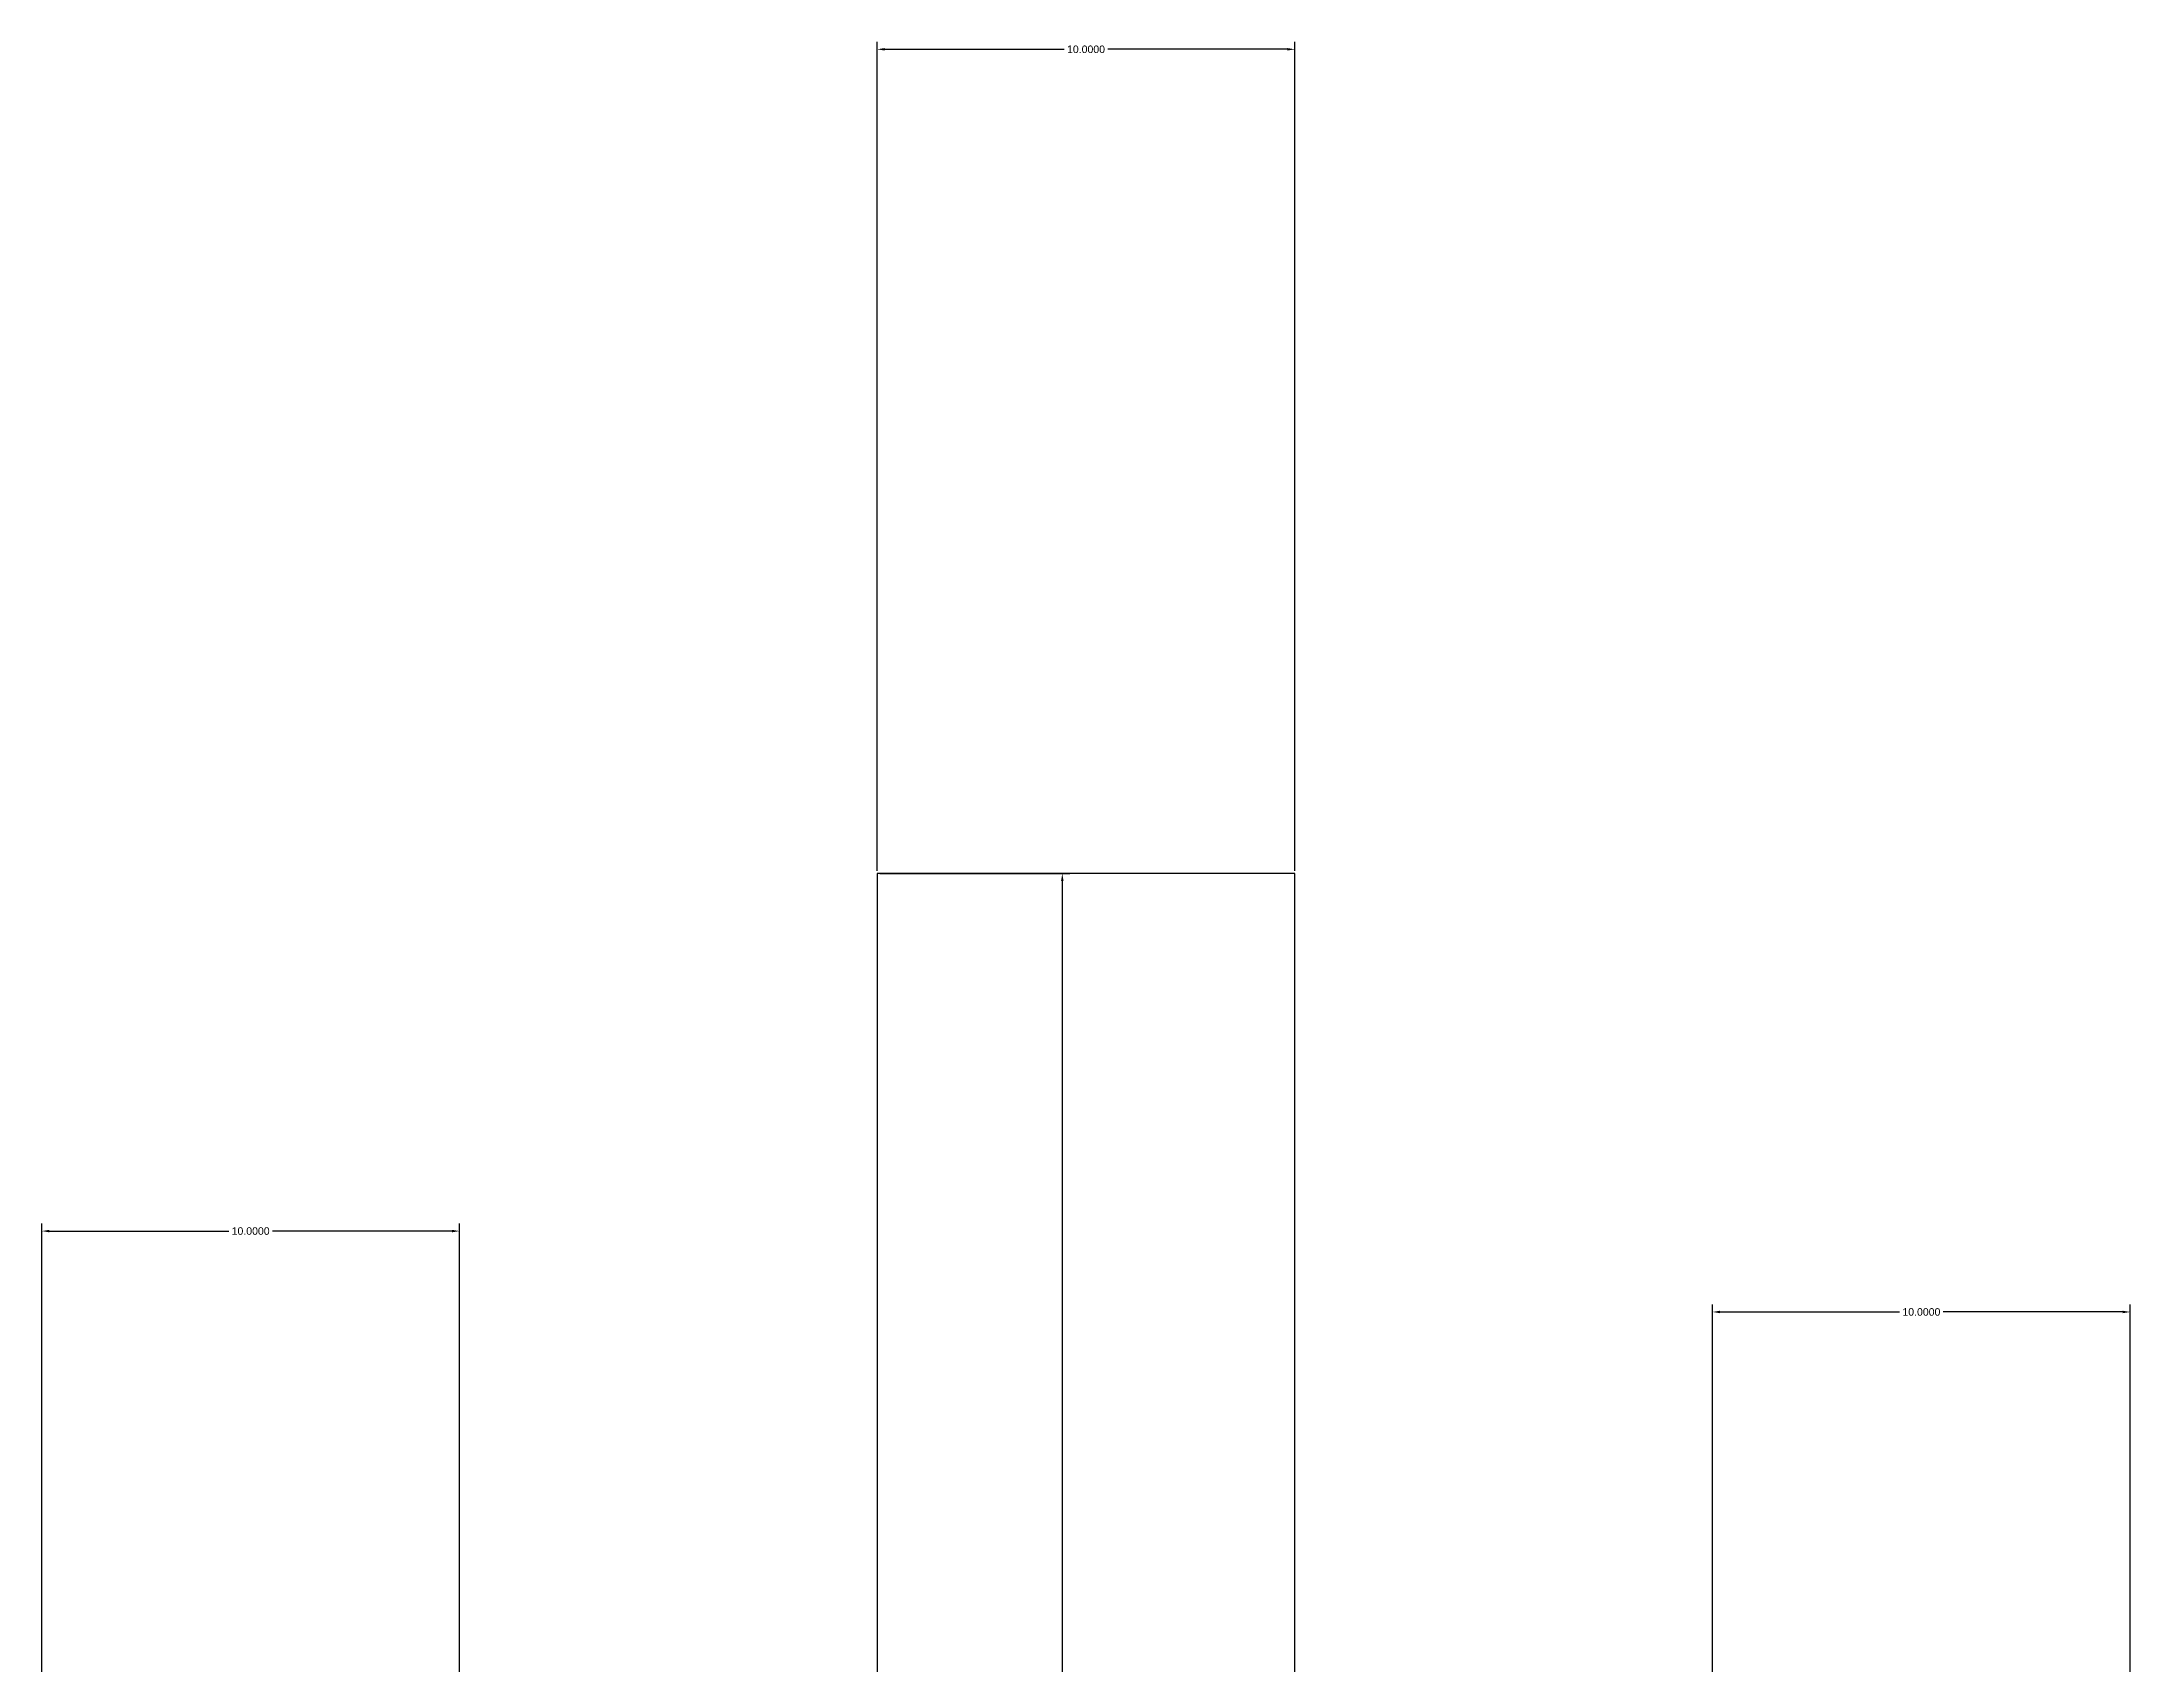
# Model space of a CAD drawing. Header units: inches. Extents: x 869 to 1543, y 380 to 613.
# Drawn here: x 1231.6 to 1281.6, y 574.2 to 613 of the extents above; entities that cross this region are included whole.
import ezdxf

# ---------------------------------------------------------------- set-up
doc = ezdxf.new("R2010")
doc.units = ezdxf.units.IN
doc.header["$MEASUREMENT"] = 0
doc.styles.get("Standard").update_dxf_attribs({"font": 'arial.ttf'})
doc.dimstyles.get("Standard").update_dxf_attribs({"dimtxt": 0.18, "dimasz": 0.18, "dimexe": 0.18, "dimexo": 0.0625, "dimgap": 0.09, "dimtad": 0, "dimtih": 1, "dimtoh": 1, "dimdec": 4, "dimzin": 0, "dimdsep": 46, "dimtxsty": 'Standard', "dimcen": 0.09, "dimadec": 0, "dimazin": 0, "dimtfac": 1, "dimtdec": 4, "dimtofl": 0, "dimtmove": 0, "dimatfit": 3, "dimfxl": 1, "dimtolj": 1, "dimtzin": 0, "dimarcsym": 0})

# ---------------------------------------------------------------- blocks, each defined once
blk = doc.blocks.new('*D32')
at = {"color": 0, "lineweight": -2, "transparency": 16777216}
for p, q in [((1231.608, 573.179), (1231.608, 584.738)), ((1231.788, 584.558), (1236.083, 584.558)), ((1241.428, 584.558), (1237.132, 584.558)), ((1241.608, 573.179), (1241.608, 584.738))]:
    blk.add_line(p, q, dxfattribs=at)
at = {"color": 0, "transparency": 16777216}
for points in [[(1231.788, 584.588), (1231.788, 584.528), (1231.608, 584.558)], [(1241.428, 584.588), (1241.428, 584.528), (1241.608, 584.558)]]:
    blk.add_solid(points, dxfattribs=at)
at = {"layer": 'Defpoints', "color": 0, "transparency": 16777216}
for p in [(1241.608, 584.558), (1231.608, 573.116), (1241.608, 573.116)]:
    blk.add_point(p, dxfattribs=at)
at = {"color": 0, "transparency": 16777216, "insert": (1236.608, 584.558), "char_height": 0.18, "attachment_point": 5}
blk.add_mtext('\\A1;10.0000', dxfattribs=at)
blk = doc.blocks.new('*D34')
at = {"color": 0, "lineweight": -2, "transparency": 16777216}
for p, q in [((1251.67, 593.116), (1256.22, 593.116)), ((1256.04, 592.936), (1256.04, 563.298)), ((1256.04, 533.296), (1256.04, 562.934)), ((1251.67, 533.116), (1256.22, 533.116))]:
    blk.add_line(p, q, dxfattribs=at)
at = {"color": 0, "transparency": 16777216}
for points in [[(1256.01, 592.936), (1256.07, 592.936), (1256.04, 593.116)], [(1256.01, 533.296), (1256.07, 533.296), (1256.04, 533.116)]]:
    blk.add_solid(points, dxfattribs=at)
at = {"layer": 'Defpoints', "color": 0, "transparency": 16777216}
for p in [(1251.608, 593.116), (1251.608, 533.116), (1256.04, 533.116)]:
    blk.add_point(p, dxfattribs=at)
at = {"color": 0, "transparency": 16777216, "insert": (1256.04, 563.116), "char_height": 0.18, "attachment_point": 5}
blk.add_mtext('\\A1;60.0000', dxfattribs=at)
blk = doc.blocks.new('*D35')
at = {"color": 0, "lineweight": -2, "transparency": 16777216}
for p, q in [((1251.608, 593.179), (1251.608, 613.02)), ((1261.608, 593.179), (1261.608, 613.02)), ((1251.788, 612.84), (1256.083, 612.84)), ((1261.428, 612.84), (1257.132, 612.84))]:
    blk.add_line(p, q, dxfattribs=at)
at = {"color": 0, "transparency": 16777216}
for points in [[(1251.788, 612.87), (1251.788, 612.81), (1251.608, 612.84)], [(1261.428, 612.87), (1261.428, 612.81), (1261.608, 612.84)]]:
    blk.add_solid(points, dxfattribs=at)
at = {"layer": 'Defpoints', "color": 0, "transparency": 16777216}
for p in [(1261.608, 612.84), (1251.608, 593.116), (1261.608, 593.116)]:
    blk.add_point(p, dxfattribs=at)
at = {"color": 0, "transparency": 16777216, "insert": (1256.608, 612.84), "char_height": 0.18, "attachment_point": 5}
blk.add_mtext('\\A1;10.0000', dxfattribs=at)
blk = doc.blocks.new('*D38')
at = {"color": 0, "lineweight": -2, "transparency": 16777216}
for p, q in [((1271.608, 573.179), (1271.608, 582.802)), ((1271.788, 582.622), (1276.083, 582.622)), ((1281.428, 582.622), (1277.132, 582.622)), ((1281.608, 573.179), (1281.608, 582.802))]:
    blk.add_line(p, q, dxfattribs=at)
at = {"color": 0, "transparency": 16777216}
for points in [[(1271.788, 582.652), (1271.788, 582.592), (1271.608, 582.622)], [(1281.428, 582.652), (1281.428, 582.592), (1281.608, 582.622)]]:
    blk.add_solid(points, dxfattribs=at)
at = {"layer": 'Defpoints', "color": 0, "transparency": 16777216}
for p in [(1281.608, 582.622), (1271.608, 573.116), (1281.608, 573.116)]:
    blk.add_point(p, dxfattribs=at)
at = {"color": 0, "transparency": 16777216, "insert": (1276.608, 582.622), "char_height": 0.18, "attachment_point": 5}
blk.add_mtext('\\A1;10.0000', dxfattribs=at)

msp = doc.modelspace()

# ---------------------------------------------------------------- linework, layer by layer
for p, q in [((1261.60759, 593.11617), (1251.60759, 593.11617)), ((1251.60759, 593.11617), (1251.60759, 533.11617)), ((1261.60759, 533.11617), (1261.60759, 593.11617))]:
    msp.add_line(p, q)

# ---------------------------------------------------------------- dimensions: what is measured, and where the dimension line sits
for base, p1, p2, picture, middle in [((1261.60759, 612.84006), (1251.60759, 593.11617), (1261.60759, 593.11617), '*D35', (1256.60759, 612.84006)), ((1241.60759, 584.55809), (1231.60759, 573.11617), (1241.60759, 573.11617), '*D32', (1236.60759, 584.55809)), ((1281.60759, 582.6217), (1271.60759, 573.11617), (1281.60759, 573.11617), '*D38', (1276.60759, 582.6217))]:
    dim = msp.add_linear_dim(base=base, p1=p1, p2=p2, dimstyle='Standard')
    dim.commit()
    dim.dimension.update_dxf_attribs({"geometry": picture, "text_midpoint": middle})
dim = msp.add_linear_dim(base=(1256.03978, 533.11617), p1=(1251.60759, 593.11617), p2=(1251.60759, 533.11617), angle=90, dimstyle='Standard')
dim.commit()
dim.dimension.update_dxf_attribs({"geometry": '*D34', "text_midpoint": (1256.03978, 563.11617)})

doc.saveas('drawing.dxf')
